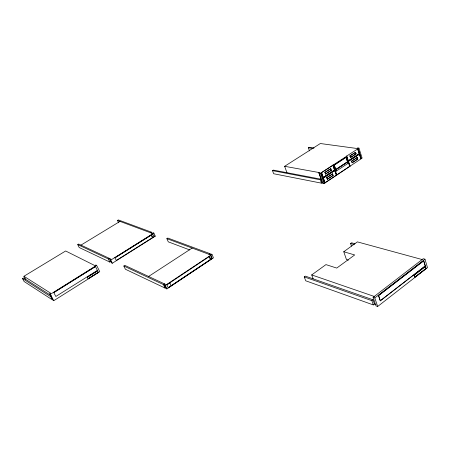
<?xml version="1.0" encoding="UTF-8"?>
<svg xmlns="http://www.w3.org/2000/svg" width="450" height="450" viewBox="0 0 450 450"><rect width="100%" height="100%" fill="white"/><g stroke="black" fill="none" stroke-linecap="round" stroke-linejoin="round"><path stroke-width="0.67" d="M414.951 277.037L426.111 268.47L425.379 266.394L414.315 274.989L414.951 277.037L426.111 268.47M377.679 306.478L427.5 267.654L424.963 259.2L423.219 258.727L373.101 297.338L375.992 305.876L377.679 306.478L374.794 297.917L373.101 297.338M374.451 304.037L373.011 299.796L305.331 276.126L304.256 276.902L305.719 280.794L373.314 304.92L374.451 304.037L376.059 304.611M380.256 300.803L425.334 265.911L423.669 260.719L378.506 295.582L380.256 300.803L425.334 265.911M414.315 274.989L425.492 266.428M374.794 297.917L424.963 259.2M304.256 276.902L371.869 300.673L373.011 299.796M378.506 295.582L423.782 260.747M313.172 278.865L311.709 274.916L325.952 264.617L336.741 268.076L354.69 254.953L343.749 251.747L346.455 259.566L348.39 260.151M343.749 251.747L357.384 241.886L422.151 259.549M351.428 246.088L350.556 243.523L351.568 242.797L354.943 243.726M168.227 287.741L210.392 259.616L168.227 287.741L166.877 284.799L169.83 282.769L171.174 285.705M333.118 164.981L336.696 175.101L349.819 166.348L346.539 156.308L321.092 172.901L324.574 183.021L361.018 158.878L359.494 154.097L348.311 161.353L349.875 166.146M359.297 154.069L360.821 158.85L362.132 158.102L358.948 148.106L357.615 147.926L356.782 148.466L320.332 143.522L284.631 166.297L286.959 172.699M284.631 166.297L319.95 172.693L319.078 173.267L322.566 183.369L323.899 183.634L324.765 183.054L321.092 172.901M325.114 182.824L336.437 175.269L334.822 170.454L323.257 177.953L325.114 182.824L323.257 177.953M212.079 258.424L210.774 259.29L212.147 258.446L210.836 255.51L212.147 258.446M166.033 287.319L164.976 288.022L125.392 269.241L123.84 266.012L124.836 265.382L165.381 284.293L164.323 284.996L165.926 288.473L166.882 288.923L213.458 257.85L211.989 254.402L210.977 254.025L209.976 254.689L166.854 238.646L167.799 238.044L209.97 253.654L210.454 254.796M347.631 161.961L335.756 169.768L336.212 171.135L348.075 163.322L347.552 161.949L348.075 163.322M332.595 173.919L326.672 177.688L332.595 173.919L333.129 175.494L327.403 179.303L326.852 178.211M357.283 157.523L351.551 161.173L357.283 157.523L357.778 159.086L352.249 162.765L351.72 161.691M164.323 284.996L165.274 285.441L211.989 254.402M166.877 284.799L209.081 256.68L210.392 259.616M210.842 259.318L209.531 256.382L210.904 255.538M272.498 170.623L320.271 179.797L321.137 179.224L273.324 170.094L272.498 170.623L273.651 173.739L321.429 183.15L322.29 182.571L318.808 172.485M327.212 179.263L333.129 175.494M352.058 162.731L357.778 159.086M333.051 165.184L321.441 172.671L323.111 177.531L334.682 170.032L332.859 165.156L334.485 169.999M349.819 166.348L346.348 156.274L346.596 156.111L348.176 160.931L359.359 153.681L357.632 148.849L359.162 153.653M323.111 177.531L334.682 170.032M348.176 160.931L359.359 153.681M335.7 169.611L347.58 161.803L346.027 157.281L334.181 165.083L335.7 169.611L347.58 161.803M323.449 177.992L334.822 170.454M348.311 161.353L359.494 154.097M123.84 266.012L163.373 284.552L164.43 283.849L164.964 285.007M208.969 254.312L209.97 253.654M324.872 172.417L330.817 168.66L331.352 170.241L325.609 174.037L324.872 172.417L330.817 168.66M349.853 155.942L355.607 152.303L356.108 153.872L350.556 157.545L349.853 155.942L355.607 152.303M325.412 174.004L331.352 170.241M350.359 157.517L356.108 153.872M357.632 148.849L358.948 148.106M319.078 173.267L320.411 173.509L321.283 172.935M346.596 156.111L357.829 148.877M334.181 165.083L346.106 157.292M148.601 276.463L192.15 248.057M309.454 150.891L308.385 147.808L309.178 147.302L314.044 148.005M151.785 233.331L151.217 232.093L118.389 219.926L117.512 220.461L152.111 233.347L153.034 232.763L153.844 233.061L155.256 236.177L112.303 263.244L110.773 260.1L110.019 259.746L110.992 259.132L78.649 244.029L77.732 244.592L79.2 247.523L109.851 262.08L110.818 261.472M97.425 270.377L55.834 296.477L53.769 292.579L95.451 266.49L97.374 270.354M88.11 278.769L87.289 277.211L97.616 270.765L98.376 272.295L88.11 278.769L98.376 272.295M97.616 270.765L87.289 277.211M151.155 235.063L152.404 237.713L116.297 260.46L114.964 257.788L151.206 235.086L114.964 257.788M152.781 234.045L154.029 236.689L152.769 237.431L151.571 234.799L152.831 234.062L151.571 234.799M23.923 276.272L50.704 293.226L49.657 293.884L53.061 300.262L53.741 300.701L99.765 271.682L96.621 265.354L95.884 264.988L94.894 265.607L65.655 250.982L23.923 276.272L25.554 279.27M77.732 244.592L108.326 258.952L109.294 258.339L111.549 262.884L112.303 263.244M150.294 232.667L151.217 232.093M110.773 260.1L153.844 233.061M49.657 293.884L50.333 294.311L96.621 265.354M95.501 266.518L53.769 292.579M80.972 245.115L119.998 221.389M22.5 278.539L50.693 296.646L52.386 299.824L24.12 281.514L22.5 278.539L23.479 277.948L51.154 295.622M308.385 147.808L313.082 148.489M335.756 169.768L336.212 171.135M336.437 175.269L334.626 170.421M350.556 243.523L354.313 244.569M311.709 274.916L374.248 296.454M154.446 235.873L155.256 236.177M189.709 249.93L168.283 241.841L166.854 238.646M50.333 294.311L53.741 300.701M108.326 258.952L109.851 262.08M117.512 220.461L118.609 222.784M165.274 285.441L166.882 288.923M163.373 284.552L164.976 288.022M320.411 173.509L323.899 183.634M320.271 179.797L321.429 183.15M321.632 172.704L323.303 177.57M325.063 172.451L325.609 174.037M326.863 177.727L327.403 179.303M371.869 300.673L373.314 304.92M330.626 168.626L331.161 170.207M332.404 173.886L332.933 175.455M333.309 165.015L336.696 175.101M378.619 295.622L380.368 300.842M334.26 165.099L335.779 169.627M346.793 156.139L348.368 160.965M348.508 161.381L350.072 166.179M346.027 157.281L347.501 161.792M350.044 155.97L350.556 157.545M351.743 161.201L352.249 162.765M355.41 152.274L355.911 153.844M357.086 157.494L357.587 159.053M358.121 148.652L361.311 158.653M357.964 148.629L361.153 158.631M414.433 275.023L415.063 277.071M423.669 260.719L425.222 265.877M425.379 266.394L425.841 267.924"/></g></svg>
